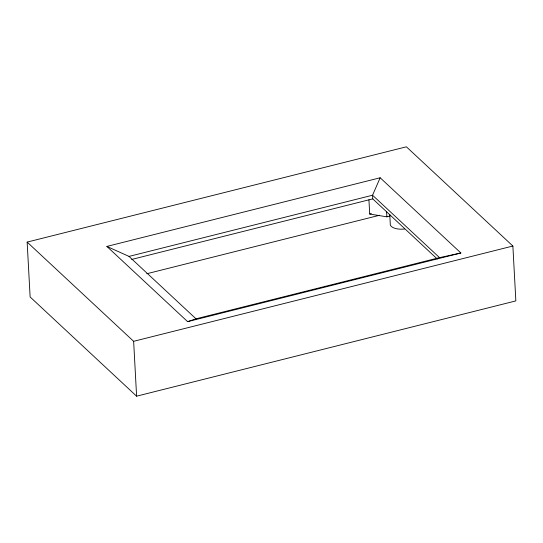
<?xml version="1.0" encoding="UTF-8"?>
<svg xmlns="http://www.w3.org/2000/svg" width="543" height="543" viewBox="0 0 543 543"><rect width="100%" height="100%" fill="white"/><g stroke="black" fill="none" stroke-linecap="round" stroke-linejoin="round"><path stroke-width="0.81" d="M380.161 177.771L106.883 246.427L187.606 321.639L460.885 252.984L380.161 177.771L372.552 195.222L372.749 198.881L437.251 258.977M187.606 321.639L196.003 318.822L439.538 257.633L460.885 252.984M27.15 242.097L406.395 146.814L512.877 246.033L515.85 300.903L136.605 396.186L30.123 296.967L27.15 242.097L133.639 341.316L136.605 396.186M106.883 246.427L129.024 256.405L372.552 195.222L439.538 257.633M131.684 259.445L372.749 198.881M368.928 199.783L369.702 214.037L371.337 213.623M146.766 273.753L379.509 215.279M369.702 214.037L386.867 216.833L390.057 216.033M133.639 341.316L512.877 246.033M129.024 256.405L196.003 318.822M389.759 214.471L390.261 223.668A12.299 5.525 -3.1 0 0 404.583 229.003M386.596 211.804L386.867 216.833"/></g></svg>
